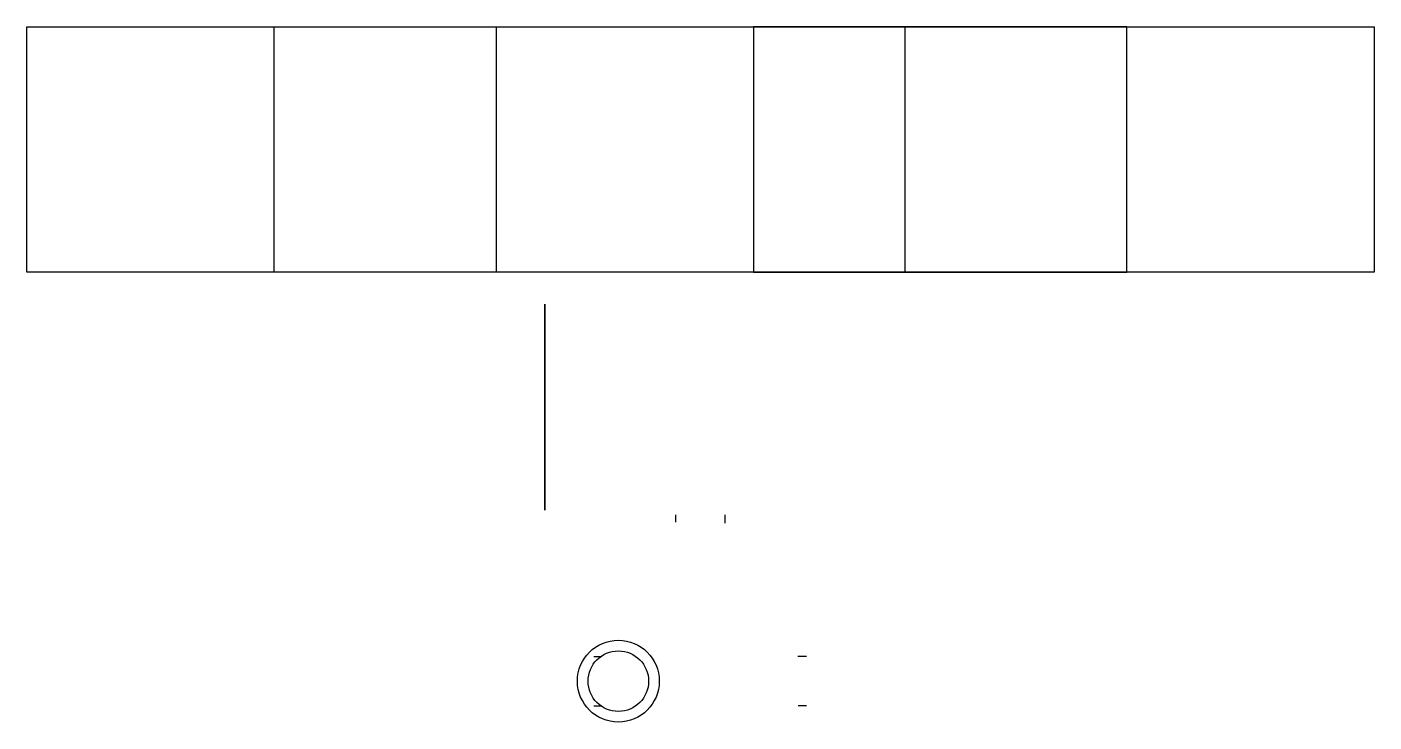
# Model space of a CAD drawing. Header units: millimetres. Extents: x -14.4 to 2.1, y 24.7 to 33.2.
import ezdxf

# ---------------------------------------------------------------- set-up
doc = ezdxf.new("R2010")
doc.units = ezdxf.units.MM
doc.header["$MEASUREMENT"] = 0

msp = doc.modelspace()

# ---------------------------------------------------------------- linework, layer by layer
for p, q in [((-6.437, 27.188, 0.5), (-6.437, 27.101, 0.5)), ((-5.837, 27.188, 0.5), (-5.837, 27.088, 0.5)), ((-7.437, 25.456, 0.5), (-7.353, 25.456, 0.5)), ((-4.837, 25.456, 0.5), (-4.943, 25.456, 0.5)), ((-7.437, 24.856, 0.5), (-7.353, 24.856, 0.5)), ((-4.837, 24.856, 0.5), (-4.939, 24.856, 0.5)), ((-4.837, 24.856, 0.5), (-4.837, 24.856, 0.5))]:
    msp.add_line(p, q)
for points, elevation in [([(-14.364, 33.156), (2.098, 33.156), (2.098, 30.156), (-14.364, 30.156)], -21.42), ([(-14.364, 33.156), (2.098, 33.156), (2.098, 30.156), (-14.364, 30.156)], -19.42), ([(-11.343, 30.156), (-11.343, 33.156), (-8.629, 33.156), (-8.629, 30.156)], 0.5), ([(-5.487, 33.156), (-5.487, 30.156), (-0.923, 30.156), (-0.923, 33.156)], 0.5), ([(-0.923, 30.156), (-0.923, 33.156), (-3.637, 33.156), (-3.637, 30.156)], 0.5)]:
    msp.add_lwpolyline(points, close=True, dxfattribs=dict(elevation=elevation))
at = {"extrusion": (-1, 6.56334e-62, -2.35481e-31), "elevation": 8.037}
msp.add_lwpolyline([(-27.246, -0.969), (-28.506, -0.241), (-29.766, -0.969), (-29.766, -2.424), (-28.506, -3.151), (-27.246, -2.424)], close=True, dxfattribs=at)
for radius in [0.5, 0.37]:
    msp.add_circle((-7.137, 25.156, 0.5), radius)

doc.saveas('drawing.dxf')
